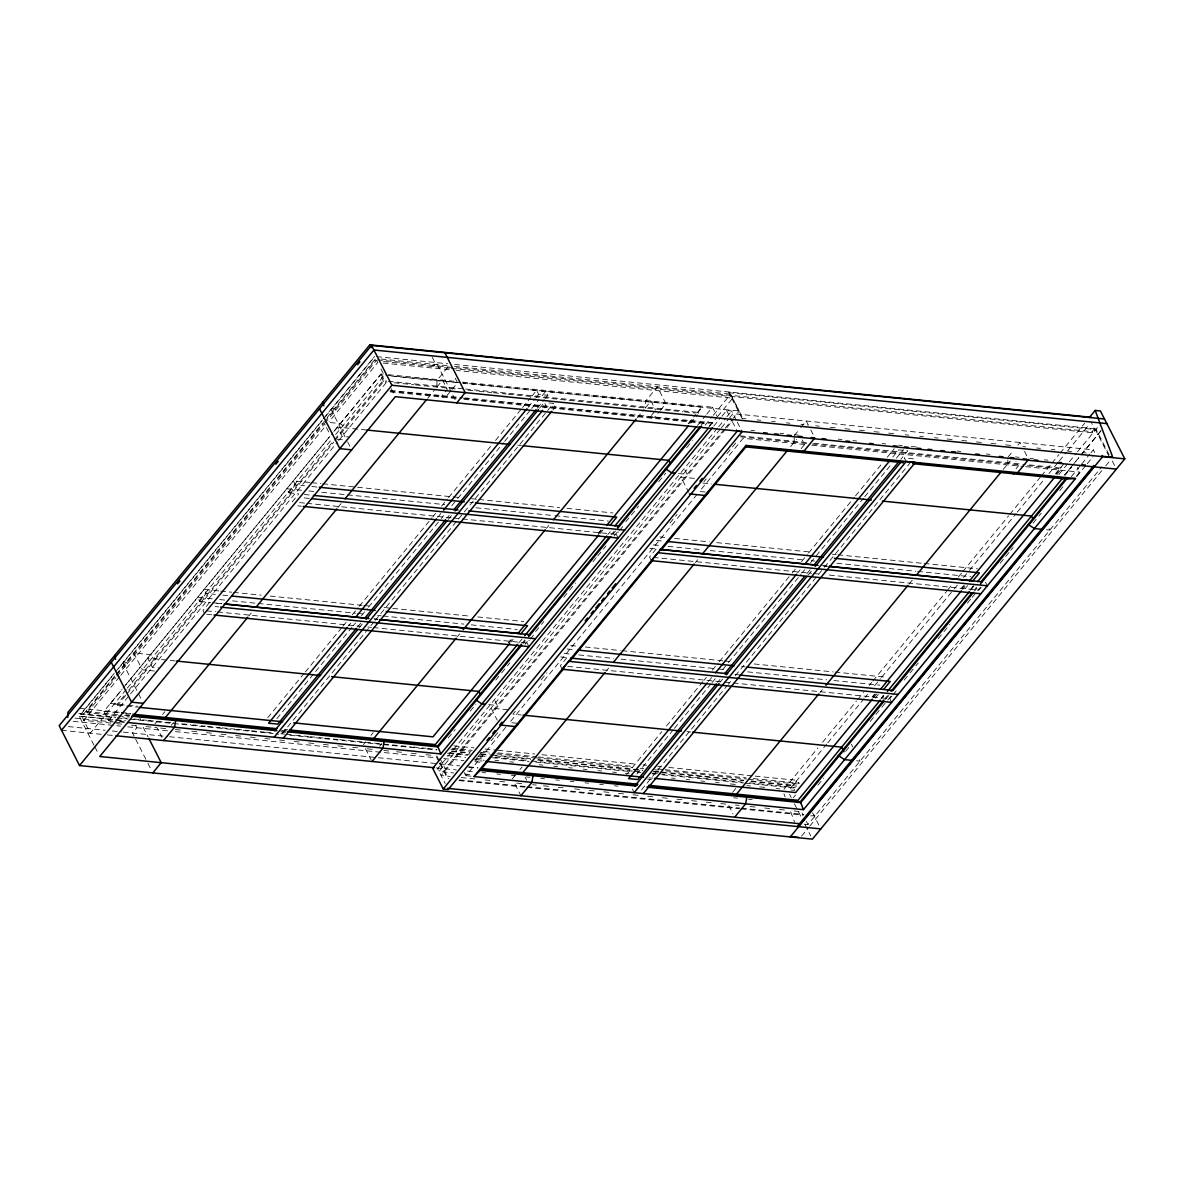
<?xml version="1.0" encoding="UTF-8"?>
<svg xmlns="http://www.w3.org/2000/svg" width="1184" height="1184" viewBox="0 0 1184 1184"><rect width="100%" height="100%" fill="white"/><g stroke="black" fill="none" stroke-linecap="round" stroke-linejoin="round"><path stroke-width="0.75" stroke-dasharray="5 3.75" d="M794.168 436.985L794.212 442.209M1007.776 459.866L1007.969 463.684M698.738 413.349L698.234 412.372L701.875 407L462.589 382.965M1063.646 464.039L1056.32 473.674M114.226 673.341L80.645 714.204L115.366 717.696M115.381 671.935L322.374 419.95M323.558 418.514L374.573 356.414M94.01 745.224L79.239 716.246L113.708 674.288M118.311 668.694L324.15 418.13M325.319 416.709L374.825 356.443M126.155 689.532L90.28 733.192L81.696 716.32L115.248 675.487M116.402 674.081L322.403 423.31M327.05 417.656L375.639 358.5L377.696 362.526L329.093 421.682M116.432 715.684L87.083 712.738L86.491 711.599L115.351 676.464M116.506 675.058L323.454 423.132M324.623 421.711L375.565 359.714L376.142 360.854L325.215 422.866M87.083 712.738L115.943 677.618M117.098 676.212L324.046 424.286M119.614 676.686L83.738 720.346L114.892 723.483M120.768 675.28L325.63 425.9L323.572 421.874M112.288 720.864L108.676 720.508L103.985 711.303L121.227 690.331M125.815 684.737L332.778 432.796M333.947 431.376L381.115 373.952L386.546 374.499M124.098 695.807L117.201 704.199L110.452 703.474L121.908 689.517M123.062 688.126L329.848 436.408M334.524 430.695L380.508 374.736L384.149 375.091M127.31 688.126L331.002 440.167M335.649 434.528L384.238 375.372M212.291 598.838L197.595 597.358L199.652 601.383L206.164 593.465L215.34 594.383M301.506 490.235L286.809 488.755L288.866 492.781L295.378 484.863L304.554 485.78M128.701 690.198L333.266 441.188M334.436 439.767L382.95 380.715L386.502 381.07M117.201 704.199L117.69 705.176L125.741 695.378M126.895 693.972L333.755 442.165M334.924 440.729L383.438 381.692L387.005 382.047M108.676 720.508L129.352 695.334M130.506 693.928L337.47 442.002M338.639 440.566L385.806 383.157L381.115 373.952M209.509 602.538L202.997 610.456L204.862 614.096M292.211 501.853L298.723 493.935M154.986 723.69L157.146 721.041M162.578 714.44L164.754 711.791M248.936 615.843L251.274 612.986M337.988 507.433L341.495 503.156M427.631 398.298L434.587 389.847M436.822 387.109L442.579 380.123L447.256 389.329L441.573 396.255L442.002 397.114L446.575 396.063L450.956 390.735M171.266 725.289L173.545 722.521M452.051 389.403L457.527 382.728L455.07 377.918M267.717 717.741L304.11 673.43M305.294 671.994L341.702 627.683M342.872 626.247L346.394 621.97M352.27 614.822L358.13 607.673M359.314 606.238L432.116 517.615M433.285 516.18L435.638 513.323M441.514 506.175L447.374 499.026M448.558 497.606L490.827 446.146M495.534 440.418L521.36 408.968M522.529 407.548L530.758 397.543M531.927 396.107L536.633 390.394L538.676 394.42L547.837 395.338L545.794 391.312L539.919 398.46M348.436 625.996L350.79 623.124M437.695 517.349L441.218 513.057M528.108 407.281L535.153 398.697M536.337 397.276L538.676 394.42M276.878 718.658L314.456 672.912M315.625 671.491L352.033 627.18M353.202 625.744L355.555 622.888M361.431 615.739L367.292 608.591M368.476 607.155L440.108 519.968M441.277 518.533L443.63 515.676M451.844 505.672L456.536 499.944M457.72 498.523L503.511 442.772M504.695 441.336L530.521 409.901M531.69 408.465L538.75 399.881M357.598 626.913L361.12 622.621M446.856 518.266L449.195 515.41M537.27 408.199L544.314 399.63M545.498 398.194L547.837 395.338M359.078 627.949L362.6 623.657M448.188 519.48L451.696 515.203M539.623 408.169L544.314 402.456L546.164 406.097L543.826 408.954M374.114 621.733L281.496 734.465L275.99 733.917M375.284 620.298L457.35 520.398M458.519 518.977L463.21 513.264M464.38 511.843L546.446 411.943M547.615 410.522L553.476 403.374L546.15 402.649M552.987 409.871L555.326 407.03L554.097 404.602M363.399 744.618L365.575 741.968M370.992 735.368L373.167 732.718M457.35 636.77L459.703 633.914M546.401 528.36L548.754 525.518M637.199 417.834L644.096 409.442M645.25 408.051L650.993 401.05L655.684 410.256M379.679 746.216L381.958 743.448M654.545 411.647L649.986 417.182L650.43 418.041L654.989 416.99L659.37 411.662M660.465 410.33L665.941 403.655L657.342 386.798L645.398 401.332L645.295 407.977M508.262 642.69L510.6 639.834M598.482 532.859L600.836 530.018M688.126 423.754L696.148 413.986M697.302 412.58L701.875 407M509.12 642.586L511.473 639.73M598.172 534.176L601.694 529.899M689.044 423.576L693.646 417.982M510.792 642.128L513.131 639.286M599.844 533.732L603.366 529.455M690.686 423.147L697.583 414.755M518.799 642.942L522.322 638.664M607.851 534.532L610.204 531.69M697.509 425.411L705.546 415.614M706.7 414.222L712.442 407.222L717.134 416.428M522.514 642.779L524.852 639.922M611.566 534.369L613.904 531.527M701.12 425.352L703.429 422.555L703.873 423.413L712.857 422.806L710.578 425.589M742.131 418.692L728.9 392.703L729.433 392.052L743.493 419.654M522.958 643.637L525.296 640.781M613.179 533.806L615.517 530.965M448.262 737.898L455.204 729.448M470.24 711.14L476.027 704.095M495.785 680.045L500.477 674.332M501.646 672.912L506.323 667.199M507.507 665.778L509.845 662.922M525.074 644.377L527.413 641.536M535.627 631.546L540.304 625.833M541.488 624.412L543.826 621.556M563.747 597.313L568.424 591.6M569.608 590.18L575.454 583.046M593.036 561.66L596.558 557.368M597.728 555.947L605.927 545.957M614.126 535.982L617.648 531.705M625.848 521.715L638.738 506.027M658.659 481.784L665.689 473.215M686.676 447.67L692.462 440.626M705.19 425.13L712.132 416.679M713.286 415.273L730.632 394.154L739.23 411.026L733.444 418.056M373.286 627.55L527.087 643.001L529.248 640.366M530.328 639.034L533.584 635.083L535.449 638.724M462.5 518.947L616.302 534.398L618.462 531.764M619.543 530.432L622.799 526.48M709.083 426.21L713.686 420.616M709.542 426.344L716.498 417.893M717.652 416.487L732.689 398.179L456.462 370.444M713.76 426.166L720.79 417.612M721.959 416.191L726.65 410.478L731.608 410.981L736.478 420.542M717.548 428.09L437.651 768.801L445.169 783.542M718.718 426.669L725.748 418.115M726.917 416.679L731.608 410.981M720.242 429.156L439.027 771.494L453.679 772.96M721.411 427.75L728.352 419.299M729.507 417.893L732.97 413.66L1093.32 449.846L1094.682 452.54M724.194 429.333L445.288 768.845L439.56 757.612M725.348 427.927L732.289 419.476M725.762 428.963L441.07 775.52L450.231 776.438M726.932 427.542L733.873 419.092M477.33 757.538L475.021 760.35L482.154 761.06M478.469 756.147L483.072 750.538M491.138 740.74L493.432 737.943M494.586 736.537L498.035 732.334M515.336 711.273L512.983 714.13L521.241 714.958M541.118 679.897L546.964 672.764M669.996 523.002L677.026 514.448M703.962 481.666L706.256 478.854M726.961 453.65L736.167 442.446M464.454 772.604L466.008 775.668L507.374 725.318M697.139 494.305L509.668 722.521L517.674 723.335M566.84 657.697L560.343 665.615L562.193 669.256M656.054 549.095L649.557 557.013L651.407 560.654M512.317 778.85L515.573 774.884M519.909 769.6L522.085 766.951M794.316 435.564L799.748 428.948M800.828 427.631L806.26 421.03L808.317 425.056L800.991 424.316M606.267 671.002L608.606 668.146M695.319 562.592L697.657 559.751M790.72 446.472L796.492 439.442M801.183 448.647L804.587 444.488L802.249 439.886M626.543 774.602L661.767 731.712M666.474 725.999L702.867 681.688M704.051 680.252L706.404 677.396M712.265 670.248L718.14 663.099M719.31 661.678L790.942 574.477M792.126 573.041L795.648 568.749M801.509 561.616L807.384 554.467M808.554 553.032L854.36 497.28M855.529 495.859L882.539 462.974M887.245 457.261L894.29 448.677M708.446 681.422L711.969 677.13M797.69 572.775L800.044 569.918M892.81 456.994L898.686 449.846L907.847 450.764L900.802 459.348M636.874 774.084L673.282 729.773M674.451 728.352L710.859 684.026M712.028 682.606L715.565 678.314M722.61 669.744L727.302 664.017M728.471 662.596L801.287 573.959M802.456 572.538L804.809 569.682M810.67 562.533L863.521 498.198M864.69 496.777L891.7 463.891M896.406 458.178L903.451 449.594M717.608 682.339L719.961 679.483M806.852 573.707L810.374 569.415M720.257 681.954L722.61 679.098M808.184 574.921L811.706 570.629M641.491 789.906L727.08 685.728M728.249 684.293L730.602 681.436M735.279 675.738L817.345 575.838M818.514 574.403L823.206 568.705M824.39 567.269L911.132 461.671M732.585 792.392L735.841 788.426M1008.087 457.024L1013.504 450.423M1017.855 445.14L1020.031 442.49L1022.073 446.516L1025.744 446.886M820.024 692.462L822.377 689.621M909.075 584.067L912.598 579.79M1003.322 469.338L1010.248 460.916M1016.079 468.731L1018.358 465.948L1016.005 461.36M783.956 789.284L817.878 747.977M822.554 742.279L856.491 700.987M857.66 699.566L863.506 692.433M869.352 685.314L871.705 682.472M872.874 681.037L946.578 591.319M947.748 589.898L952.424 584.2M958.285 577.082L961.793 572.804M962.962 571.384L1008.59 515.839M1009.76 514.404L1040.174 477.374M1041.343 475.953L1050.711 464.557M1051.88 463.136L1058.896 454.597M1060.065 453.161L1084.633 423.25M790.335 788.381L826.61 744.233M827.779 742.812L864.054 698.664M865.223 697.228L867.561 694.386M874.576 685.847L880.437 678.713M881.606 677.292L952.972 590.416M954.141 588.996L957.649 584.718M963.495 577.6L968.186 571.902M969.356 570.481L1016.153 513.501M1017.322 512.08L1044.229 479.328M1048.906 473.63L1058.274 462.234M1059.443 460.813L1066.458 452.258M1067.628 450.838L1088.688 425.204M790.927 790.024L794.597 790.394L793.428 785.214L797.424 780.36L798.978 783.438M872.105 696.962L874.458 694.12M961.156 588.566L963.51 585.71M1055.388 473.866L1061.116 466.896M872.978 696.858L875.316 694.002M962.03 588.463L964.368 585.606M873.466 697.835L876.989 693.558M962.518 589.425L964.871 586.583M1056.809 474.651L1061.412 469.042L1060.923 468.08L1027.076 464.676M456.328 367.824L1092.048 431.657L1094.475 428.712L1091.352 422.57M451.4 368.416L1092.625 432.811L1095.881 428.845L1109.941 456.447M793.176 797.957L795.604 794.997M875.168 698.146L878.676 693.883M965.256 588.492L967.594 585.636M1058.851 474.547L1068.22 463.151M1069.389 461.73L1076.404 453.176M1077.573 451.755L1098.634 426.122M881.014 698.456L883.353 695.615L881.014 698.486M881.488 698.634L883.826 695.792M970.54 590.239L974.047 585.962M1064.786 475.509L1071.668 467.118M885.188 698.471L887.526 695.63M974.24 590.076L976.578 587.22M885.632 699.344L889.14 695.067M974.684 590.934L977.022 588.078M817.878 785.14L823.664 778.095M845.642 751.337L850.275 745.713M870.181 721.47L874.858 715.772M876.042 714.352L880.718 708.639M881.888 707.218L886.579 701.505M887.748 700.084L891.271 695.807M904.162 680.119L908.838 674.406M910.022 672.986L914.699 667.273M915.868 665.852L918.222 662.996M938.142 638.753L942.819 633.04M944.003 631.62L949.849 624.486M967.432 603.085L970.939 598.808M972.123 597.387L976.8 591.674M977.969 590.254L980.322 587.397M1000.243 563.155L1009.612 551.744M1010.781 550.308L1013.134 547.467M1033.055 523.21L1037.732 517.512M1038.901 516.076L1041.254 513.234M1059.769 490.694L1063.232 486.476M1071.328 476.604L1080.592 465.342M1081.747 463.936L1089.842 454.079M1090.997 452.673L1093.32 449.846M733.325 682.99L889.761 698.693L891.922 696.059M893.017 694.742L896.258 690.775L898.123 694.416M981.136 587.456L978.976 590.091L828.06 574.936M1076.36 476.323L1079.808 472.12L1077.47 467.532M1076.848 476.412L1086.113 465.149M1087.267 463.728L1093.054 456.698M804.291 824.182L807.962 824.538L1101.904 466.718M801.553 836.156L808.568 827.616M809.738 826.18L1104.583 467.28M1105.752 465.86L1110.429 460.162M376.63 356.621L447.73 363.754M454.656 364.45L1095.881 428.845M728.9 392.703L1095.348 429.511L1109.408 457.113M381.144 359.048L448.928 365.856L436.985 380.404L436.881 387.05M454.419 366.418L730.632 394.154M377.4 359.892L454.493 367.632M383.483 361.594L449.565 368.224M383.187 363.074L450.986 369.882M388.352 374.677L455.366 381.411M462.678 382.136L712.442 407.222M385.969 375.284L460.754 382.787M391.564 376.112L457.527 382.728M463.003 383.276L739.23 411.026M388.293 381.248L463.802 388.826M465.638 389.018L698.234 412.372M394.124 382.758L413.719 384.726M415.51 384.904L458.815 389.255M467.961 390.172L477.108 391.09M478.928 391.268L491.73 392.555M493.55 392.748L506.352 394.035M508.188 394.213L682.709 411.736M684.485 411.914L695.171 412.994M742.353 418.426L746.024 418.796M757.005 419.891L760.676 420.261M771.672 421.371L775.328 421.741M786.324 422.836L789.994 423.206M815.628 425.781L819.284 426.151M830.236 427.246L835.726 427.809M844.858 428.726L850.334 429.274M859.466 430.192L864.956 430.739M874.088 431.657L879.564 432.204M888.71 433.122L894.186 433.67M905.153 434.78L908.794 435.135M919.761 436.245L923.416 436.615M934.383 437.71L938.039 438.08M947.17 438.998L952.646 439.545M961.778 440.463L967.269 441.01M976.4 441.928L981.876 442.476M991.023 443.393L996.499 443.941M1005.63 444.858L1011.121 445.421M1036.74 447.996L1040.396 448.351M1051.392 449.461L1055.062 449.831M1067.879 451.119L1071.55 451.489M1082.546 452.584L1086.202 452.954M390.513 390.439L463.018 397.72M464.853 397.898L712.857 422.806M389.906 391.06L461.686 398.268M463.506 398.46L703.429 422.555M390.35 391.934L456.639 398.579M463.95 399.319L703.873 423.413M751.1 430.384L754.726 430.754M780.019 433.285L783.645 433.655M794.479 434.735L798.105 435.105M838.272 439.146L841.928 439.501M852.894 440.611L856.55 440.981M882.124 443.541L885.78 443.911M898.567 445.199L902.223 445.554M911.354 446.472L916.83 447.034M957.027 451.06L960.683 451.43M986.257 454.005L989.913 454.375M1015.472 456.935L1019.084 457.305M1029.932 458.386L1033.543 458.756M1044.392 459.836L1048.003 460.206M740.281 435.875L806.511 442.52M813.808 443.26L1025.285 464.498M740.77 436.852L810.655 443.867M812.49 444.044L1020.445 464.927M1027.564 465.652L1061.412 469.042M804.587 444.488L743.138 438.317L699.492 491.464L707.499 492.263M811.898 445.228L1023.775 466.496M1025.581 466.674L1079.808 472.12M913.486 458.815L904.324 457.897L906.174 461.538M331.742 408.554L335.161 408.894L335.738 410.049L331.165 409.59L346.749 440.182M330.306 422.555L340.385 423.561L345.476 427.898M366.389 429.999L337.47 427.098L342.146 436.289L348.57 436.94M517.748 445.199L521.404 445.569M337.307 439.264L344.159 439.945M678.595 473.541L687.164 474.399L683.893 467.976M694.357 478.395L680.904 477.048L688.688 492.307M702.808 483.057L711.717 483.96M1046.419 529.751L1049.838 530.092L1048.21 526.88M309.853 482.495L293.321 480.837L295.378 484.863M311.688 482.687L320.879 483.605M322.714 483.782L451.267 496.703M453.102 496.88L460.458 497.62M471.469 498.73L476.989 499.278M478.824 499.47L559.632 507.581M566.973 508.321L612.898 512.938M311.91 486.52L317.416 487.083M469.856 502.386L473.526 502.756M308.861 490.975L314.367 491.523M321.708 492.263L345.58 494.66M347.43 494.853L444.77 504.621M475.983 507.758L553.12 515.499M554.956 515.691L608.221 521.034M288.866 492.781L298.042 493.713M304.214 494.483L311.54 495.223M304.244 497.946L309.734 498.494M659.828 536.929L667.184 537.654M674.525 538.394L709.394 541.902M716.734 542.642L810.359 552.04M832.382 554.245L836.052 554.615M837.902 554.808L922.336 563.288M924.171 563.466L977.407 568.808M299.537 502.593L305.028 503.141M306.863 503.318L451.504 517.852M453.339 518.03L460.665 518.77M656.38 540.392L663.721 541.132M297.732 505.864L301.402 506.234M653.331 544.847L660.672 545.587M668.013 546.327L701.061 549.642M710.237 550.56L803.847 559.958M811.188 560.698L814.858 561.068M836.896 563.273L915.824 571.206M917.659 571.398L970.895 576.741M649.868 548.325L657.209 549.05M822.421 565.641L827.927 566.204M823.531 565.908L827.216 566.278M653.228 557.383L811.499 573.278M813.349 573.47L820.704 574.21M218.803 590.92L204.107 589.44L206.164 593.465M220.638 591.097L231.664 592.207M233.5 592.385L261.042 595.152M270.233 596.085L362.052 605.305M363.888 605.483L371.243 606.223M384.09 607.51L470.418 616.183M477.759 616.923L523.683 621.526M222.696 595.123L228.201 595.685M219.632 599.578L225.152 600.125M232.493 600.865L256.366 603.263M258.201 603.455L355.555 613.223M357.39 613.416L364.731 614.141M377.592 615.443L381.263 615.813M383.098 615.991L463.906 624.101M471.247 624.841L517.171 629.459M199.652 601.383L210.678 602.493M212.513 602.686L221.689 603.603M374.129 618.906L377.8 619.276M216.835 603.263L222.326 603.825M374.292 619.084L377.962 619.454M215.029 606.548L218.685 606.904M570.614 645.532L577.955 646.257M585.31 646.997L620.179 650.504M622.014 650.682L722.98 660.82M724.815 661.012L730.321 661.56M754.193 663.958L833.122 671.89M834.957 672.068L886.357 677.233M206.667 610.826L215.814 611.743M217.649 611.921L360.469 626.262M367.795 627.002L371.45 627.372M567.166 648.995L574.506 649.735M741.554 666.518L745.224 666.873M206.697 614.274L214.008 615.014M564.117 653.45L571.458 654.19M578.798 654.93L613.667 658.422M621.023 659.162L716.468 668.753M718.303 668.93L723.809 669.493M747.681 671.876L826.61 679.808M833.95 680.548L879.845 685.151M560.654 656.928L567.994 657.653M735.042 674.436L738.712 674.806M567.698 666.355L731.49 682.813M175.247 660.938L147.645 658.156L152.336 667.362L158.745 668.013M123.476 662.063L126.895 662.404L127.487 663.558L122.899 663.099L137.67 692.078M154.349 671.017L142.346 669.818L133.762 652.946L150.575 654.634L155.652 658.97M488.785 704.613L497.354 705.472L494.068 699.048M507.906 709.793L491.094 708.106L497.236 720.168M687.016 731.608L690.672 731.978M856.594 760.824L860.028 761.164L858.385 757.952M110.452 703.474L126.096 705.102M127.887 705.279L137.773 706.226M117.69 705.176L124.823 705.901M126.599 706.078L137.285 707.144M79.343 708.254L119.54 712.294M121.375 712.472L130.506 713.39M453.842 745.861L474.044 747.888M485.07 748.998L496.096 750.108M497.931 750.286L534.68 753.986M542.035 754.726L635.734 764.124M643.09 764.864L646.76 765.234M657.786 766.344L661.456 766.714M668.812 767.454L753.32 775.934M755.17 776.127L797.424 780.36M103.985 711.303L123.876 713.301M125.682 713.478L131.098 714.026M284.278 729.403L287.934 729.773M125.948 714.736L129.5 715.092M281.851 730.395L287.342 730.942M86.491 711.599L117.69 714.722M124.601 715.417L130.521 716.009M280.475 731.076L285.951 731.623M452.036 748.303L472.253 750.33M483.279 751.44L490.62 752.18M497.976 752.92L536.559 756.783M538.394 756.976L633.943 766.566M657.83 768.964L663.336 769.526M665.171 769.704L746.024 777.829M753.364 778.569L799.304 783.172M118.267 715.876L129.278 716.986M281.762 732.289L285.433 732.659M450.793 749.265L470.995 751.292M480.186 752.225L489.377 753.142M496.718 753.882L533.466 757.568M535.316 757.76L632.685 767.528M640.041 768.268L643.711 768.638M654.737 769.748L658.408 770.118M665.763 770.858L746.601 778.968M748.436 779.161L799.881 784.326M78.899 713.464L115.514 717.149M122.84 717.874L126.51 718.244M133.822 718.984L146.683 720.272M148.533 720.464L172.405 722.862M181.596 723.779L190.787 724.697M192.622 724.889L205.483 726.177M207.318 726.354L220.18 727.657M222.015 727.834L234.876 729.122M236.726 729.314L249.587 730.602M251.422 730.794L264.284 732.082M266.119 732.26L273.46 733M280.815 733.74L284.486 734.11M286.321 734.302L293.676 735.027M295.512 735.22L308.373 736.507M310.208 736.7L323.069 737.987M324.904 738.165L337.766 739.467M339.616 739.645L381.87 743.892M383.705 744.07L411.262 746.838M413.098 747.03L425.959 748.318M427.809 748.51L436.985 749.428M451.681 750.908L470.063 752.743M481.089 753.853L490.28 754.77M492.115 754.963L530.698 758.84M538.039 759.58L642.779 770.088M653.79 771.198L659.31 771.746M661.146 771.938L743.818 780.241M751.174 780.981L793.428 785.214M117.186 717.874L128.153 718.969M129.974 719.162L273.223 733.547M289.769 735.205L381.633 744.425M383.468 744.618L436.748 749.96M451.459 751.44L469.826 753.29M480.852 754.4L488.193 755.126M495.548 755.866L530.462 759.373M537.802 760.113L631.516 769.526M633.351 769.704L642.542 770.636M653.553 771.746L743.596 780.774M750.937 781.514L796.876 786.132M449.062 752.669L469.219 754.696M480.201 755.792L485.706 756.354M494.868 757.272L529.677 760.764M531.512 760.942L632.286 771.065M634.121 771.258L641.447 771.983M652.443 773.093L657.934 773.64M659.769 773.833L742.22 782.106M749.546 782.846L795.352 787.449M81.696 716.32L114.67 719.635M116.506 719.828L125.667 720.745M79.239 716.246L113.59 719.694M115.396 719.872L124.438 720.775M447.537 753.231L467.754 755.259M477.833 756.265L486.121 757.109M492.485 757.745L529.13 761.43M535.73 762.082L631.264 771.687M637.244 772.279L640.899 772.649M651.896 773.759L655.566 774.114M662.507 774.824L743.508 782.95M745.18 783.127L796.64 788.292M119.525 721.589L124.942 722.136M120.28 721.766L123.891 722.136M75.08 718.14L113.205 721.959M115.026 722.151L122.292 722.876M447.345 755.525L465.712 757.36M476.738 758.47L484.093 759.21M495.119 760.32L498.79 760.69M509.816 761.8L513.486 762.17M539.208 764.746L542.879 765.116M553.905 766.226L557.59 766.596M568.601 767.706L572.286 768.061M583.312 769.171L586.983 769.541M598.009 770.651L601.679 771.021M612.705 772.131L616.376 772.501M625.566 773.418L629.237 773.788M671.506 778.036L675.176 778.406M686.202 779.501L689.872 779.871M700.898 780.981L704.569 781.351M715.595 782.461L719.265 782.831M730.291 783.941L735.812 784.489M746.838 785.599L750.508 785.969M759.699 786.886L765.204 787.449M776.23 788.544L779.901 788.914M474.532 759.373L484.182 760.291M116.728 723.661L122.218 724.223M131.38 725.141L138.706 725.866M146.032 726.606L157.028 727.716L161.942 737.351M160.684 728.086L167.995 728.811M175.321 729.551L182.632 730.276M191.764 731.194L197.254 731.756M206.401 732.674L211.877 733.222M221.023 734.139L226.499 734.687M235.646 735.604L241.136 736.152M250.268 737.07L255.759 737.632M264.89 738.55L270.381 739.097M279.528 740.015L286.839 740.755M294.15 741.48L301.461 742.22M308.772 742.945L316.084 743.685M323.395 744.425L330.706 745.15M338.032 745.89L345.343 746.63M352.654 747.356L359.966 748.096M367.277 748.821L374.603 749.561M383.764 750.478L389.27 751.041M396.596 751.766L403.922 752.506M411.248 753.246L416.753 753.794M425.914 754.711L431.405 755.274M649.054 777.814L652.71 778.184M73.275 721.367L120.487 726.103M127.754 726.843L168.069 730.883M175.41 731.623L436.319 757.819M443.66 758.559L463.876 760.587M474.902 761.697L480.408 762.259M647.604 779.042L651.289 779.412M68.361 726.591L105.124 730.276M112.332 731.002L121.493 731.934M123.328 732.112L167.58 736.552M169.416 736.744L459.629 765.885M468.716 766.803L477.996 767.735M468.553 767.188L477.596 768.105M61.538 730.276L101.276 734.302M107.344 734.879L114.685 735.604M436.126 767.928L456.373 769.926M467.399 771.036L474.74 771.761M482.095 772.501L485.766 772.871M496.792 773.981L500.462 774.351M511.488 775.461L515.158 775.831M526.184 776.941L529.87 777.296M540.881 778.406L544.566 778.776M555.592 779.886L559.262 780.256M570.288 781.366L573.959 781.736M584.985 782.831L588.655 783.201M599.681 784.311L603.352 784.681M614.378 785.791L618.048 786.161M733.814 797.779L737.484 798.149M748.51 799.259L752.18 799.629M464.676 774.07L472.002 774.81M466.008 775.668L471.439 776.216M461.227 777.533L475.894 779.013M485.055 779.93L492.381 780.67M499.707 781.41L507.033 782.136M521.67 783.616L514.359 782.876L520.901 795.722M532.637 784.711L536.293 785.081M543.604 785.806L550.9 786.546M558.212 787.286L565.523 788.011M574.654 788.929L580.13 789.476M589.277 790.394L594.753 790.942M603.884 791.859L609.375 792.422M618.507 793.339L623.983 793.887M633.114 794.804L638.605 795.352M647.737 796.27L653.213 796.817M662.359 797.735L669.656 798.475M676.967 799.2L684.278 799.94M691.589 800.68L698.9 801.405M706.197 802.145L713.508 802.87M720.819 803.61L728.13 804.336L733.029 813.97M735.456 805.076L739.112 805.446M750.108 806.556L755.614 807.103M764.775 808.021L770.266 808.568M779.427 809.501L786.753 810.226M794.079 810.966L801.42 811.706L803.048 814.918M459.451 779.901L525.415 786.531M527.25 786.709L739.793 808.05M741.628 808.243L803.921 814.488M458.918 780.567L524.882 787.182M526.702 787.375L739.245 808.716M741.08 808.894L803.374 815.154M810.7 815.894L814.918 815.598L813.26 812.357M1112.294 461.05L1114.751 465.889M1092.048 431.657L1092.625 432.811M1024.53 451.326L1027.801 457.749M985.488 582.173L987.338 585.814M810.774 429.866L813.216 434.676M889.761 698.693L891.611 702.349M737.292 422.126L742.161 431.686M726.65 410.478L731.52 420.039M732.319 421.622L737.188 431.183M851.429 744.292L852.791 746.986M812.609 812.801L819.18 825.692M806.319 821.341L807.962 824.538M789.61 794.39L791.223 797.542M794.434 803.877L800.976 816.694M805.061 824.715L810.774 835.934M616.302 534.398L618.152 538.039M455.144 399.644L436.274 362.615L433.018 366.566L432.441 365.427L434.868 362.467L431.746 356.325M632.33 788.973L634.195 792.629M527.087 643.001L528.937 646.642M391.223 388.633L394.509 395.086M380.967 368.949L383.424 373.759M383.438 381.692L380.508 374.736M525.119 777.237L526.688 780.3M347.563 441.78L351.678 449.831M326.444 427.513L328.9 432.323M436.881 756.073L439.368 760.942M440.196 762.555L448.47 778.791M436.334 756.724L438.82 761.593M439.649 763.221L447.093 777.829M365.442 748.643L371.169 759.876M138.484 693.691L141.769 700.129M138.602 715.654L140.94 720.257M143.16 727.242L148.089 736.907M135.612 725.348L136.826 727.746L132.49 733.029L134.058 736.093M135.657 739.23L147.082 761.682M147.896 763.28L151.167 769.689M94.838 746.838L98.109 753.276M783.941 793.828L785.11 796.936M790.69 811.765L794.568 822.096M973.44 585.947L969.933 590.224L973.455 585.962M1078.742 457.764L1064.697 474.858L1078.742 457.779M1100.972 430.71L1079.912 456.343L1100.987 430.724"/><path stroke-width="1.5" d="M67.814 717.4L67.917 712.368L369.822 344.855L1091.663 417.345M661.072 550.175L745.905 446.916L746.038 445.421L1075.531 478.499L803.492 809.664L474 776.571L746.038 445.421M1104.48 419.003L371.584 345.402L59.2 725.674L79.52 765.545L812.416 839.145L1124.8 458.874L1100.395 410.966L1095.17 410.434L1089.324 417.552M177.556 583.83L179.894 580.974M275.828 464.187L278.166 461.346M357.553 364.702L359.892 361.875M61.538 730.276L373.937 350.005L1106.833 423.606M79.52 765.545L391.904 385.274L1124.8 458.874M165.434 717.474L247.767 617.264M255.966 607.274L336.818 508.868M345.018 498.878L426.521 399.659M163.57 740.548L174.536 727.213L175.824 719.754M152.81 772.9L161.216 762.674L148.903 738.52M456.787 402.856L465.194 392.629L444.873 352.758M347.267 627.416L268.59 723.187L277.752 724.12L356.428 628.334M355.496 617.412L436.511 518.784M443.556 510.2L526.939 408.717M364.657 618.329L445.672 519.702M453.901 509.697L536.1 409.634M274.673 730.691L357.908 629.37M366.122 619.38L447.004 520.916M455.218 510.926L538.454 409.59M274.185 737.188L542.657 410.389M283.346 738.106L551.818 411.307M373.863 738.402L456.18 638.191M463.21 629.636L545.232 529.796M553.431 519.806L636.089 419.18M371.998 761.49L382.95 748.155L384.238 740.681M509.623 643.563L432.989 736.848L293.617 722.847M517.822 633.573L598.675 535.153M606.874 525.178L688.378 425.959M610.278 525.06L616.775 517.142L475.361 502.934M517.63 644.362L435.312 744.573L289.754 729.966M524.66 635.808L606.682 535.967M614.881 525.977L696.355 426.802M289.177 731.135L437.68 746.038L521.345 644.2M528.375 635.645L609.212 537.225M617.426 527.25L699.981 426.743M521.774 645.073L438.124 746.912L287.786 731.816M528.804 636.504L610.826 536.663M617.856 528.108L701.564 426.21M127.517 722.492L440.818 753.956L708.284 428.371M712.59 427.587L432.693 768.312L443.245 789.003L448.203 789.506L742.161 431.686L737.188 431.183L443.245 789.003M486.95 740.474L489.273 737.662M492.736 733.429L495.06 730.617M502.031 722.122L499.678 724.978L515.099 726.532L518.118 724.194M585.222 620.86L587.56 618.004M591.082 613.726L593.421 610.87M595.759 608.014L599.282 603.736M601.62 600.88L603.973 598.038M607.481 593.761L609.819 590.905M612.172 588.048L615.68 583.771M694.135 488.282L696.444 485.455M699.922 481.237L702.23 478.425M474 776.571L480.156 770.414L563.821 668.56M569.667 661.427L652.872 560.165M522.78 772.634L605.098 672.423M613.297 662.448L694.15 564.028M702.349 554.038L787.316 450.616M520.901 795.722L531.868 782.387L533.155 774.913M813.763 439.22L803.906 451.222L799.348 452.273L798.904 451.415M707.277 682.857L628.6 778.628L637.762 779.546L716.438 683.775M715.491 672.838L796.521 574.21M804.735 564.206L889.288 461.286M724.652 673.77L804.513 576.564M813.896 565.123L899.618 460.768M634.683 786.132L719.088 683.375M726.118 674.806L807.014 576.342M815.228 566.352L900.802 462.174M634.195 792.629L906.174 461.538L915.336 462.456L643.356 793.546M736.537 794.109L818.854 693.898M825.884 685.329L907.906 585.488M916.105 575.513L1001.072 472.09M734.672 817.182L745.624 803.847L746.912 796.373M1028.615 459.362L1017.663 472.697L1013.104 473.748L1012.66 472.89M872.297 699.256L795.663 792.54L654.53 778.376M880.496 689.28L961.349 590.86M969.548 580.87L1054.515 477.448M883.738 689.369L890.235 681.436L747.06 667.066M880.304 700.07L797.986 800.28L648.832 785.303M887.334 691.5L969.356 591.66M977.57 581.684L1062.477 478.306M648.255 786.472L800.354 801.746L884.019 699.907M891.049 691.352L971.901 592.932M981.27 581.522L1066.103 478.247M883.279 702.186L800.798 802.604L646.864 787.153M892.662 690.775L973.514 592.37M980.544 583.801L1066.547 479.106L1075.531 478.499M797.868 825.796L1093.883 465.46M798.268 826.58L1094.282 466.244M790.276 836.925L1102.659 456.639L1102.067 455.5M1102.467 456.269L1112.768 457.305L1095.17 410.434M763.562 432.737L767.217 433.107M774.543 433.847L778.214 434.217M787.375 435.135L791.045 435.505M798.371 436.23L802.027 436.6M811.188 437.518L814.858 437.888M822.17 438.628L825.825 438.998M845.924 441.01L849.564 441.38M869.663 443.393L873.318 443.763M893.417 445.776L897.072 446.146M904.384 446.886L908.039 447.256M917.171 448.174L920.826 448.529M928.138 449.269L931.793 449.639M940.925 450.556L944.58 450.926M951.892 451.652L955.532 452.022M975.631 454.034L979.286 454.404M999.385 456.417L1003.04 456.787M1010.352 457.527L1014.007 457.897M1023.139 458.815L1026.794 459.17M1034.12 459.91L1037.776 460.28M1057.934 462.308L1061.604 462.678M1081.762 464.69L1085.417 465.06M1116.394 469.101L395.338 396.684L99.752 756.502L820.823 828.904M754.371 446.945L757.938 447.3M766.832 448.188L770.399 448.558M777.533 449.269L782.876 449.802M789.994 450.527L793.561 450.882M802.56 451.785L806.215 452.155M813.512 452.88L817.167 453.25M824.478 453.99L829.954 454.538M837.266 455.263L840.921 455.633M848.232 456.373L853.708 456.92M861.02 457.66L864.675 458.016M871.986 458.756L877.462 459.303M884.774 460.043L888.429 460.413M895.74 461.138L901.216 461.686M919.48 463.521L924.97 464.069M932.282 464.809L935.922 465.179M943.234 465.904L946.889 466.274M954.2 467.014L959.676 467.562M966.988 468.302L970.643 468.657M977.954 469.397L983.43 469.944M990.742 470.684L994.397 471.054M1001.694 471.78L1005.349 472.15M1014.451 473.067L1018.003 473.422M1025.137 474.133L1028.689 474.488M1037.598 475.391L1041.165 475.746M1050.075 476.634L1053.627 477.004M1060.76 477.714L1064.327 478.07M745.905 446.916L903.481 462.737M912.612 463.654L1066.547 479.106M366.848 430.044L510.437 444.459M523.239 445.746L668.782 460.369L670.351 463.432M675.176 473.2L671.742 472.845L665.467 468.76M714.677 484.256L871.35 499.988M882.317 501.084L1031.456 516.061L1033.025 519.14M351.678 449.831L339.838 448.647L319.532 408.776M689.502 493.906L704.924 495.46L707.943 493.121L707.499 492.263M1042.986 529.411L1034.416 528.552L1028.141 524.468M319.251 487.26L464.335 501.838M313.375 495.4L458.016 509.934M468.849 510.866L619.143 526.11M311.57 498.671L624.664 530.121M667.391 541.502L823.428 557.176M834.439 558.271L979.464 572.834L972.952 580.767L829.762 566.381M303.222 506.412L618.152 538.039M660.879 549.42L816.916 565.094M659.74 549.465L818.011 565.36M829.052 566.47L981.802 581.803M987.338 585.814L657.919 552.736L651.407 560.654L980.826 593.746M231.872 596.055L375.121 610.441M386.147 611.536L527.561 625.744L521.064 633.662L381.47 619.646M225.36 603.973L368.624 618.359M224.161 604.003L368.801 618.536M379.783 619.632L529.929 634.713M220.52 607.096L535.449 638.724M578.177 650.105L734.213 665.778M214.008 615.014L528.937 646.642M570.525 658.067L727.701 673.696M739.837 675.072L892.588 690.405M898.123 694.416L568.705 661.338L562.193 669.256L891.611 702.349M176.564 661.072L320.612 675.531M331.594 676.641L478.972 691.441L480.526 694.505M485.351 704.258L481.932 703.918L475.642 699.833M523.047 715.136L681.525 731.061M692.492 732.156L841.646 747.134L843.985 751.736M853.176 760.483L844.606 759.625L838.316 755.525M143.412 703.355L131.572 702.156L111.266 662.3M139.076 707.322L282.65 721.752M132.904 714.204L276.967 728.678M133.067 715.462L276.375 729.847M131.72 716.142L276.819 730.706M485.706 761.416L643.563 777.266M481.207 768.46L637.88 784.193M479.712 769.541L637.288 785.362M480.156 770.414L635.912 786.043M115.943 735.767L434.291 767.735M447.611 788.352L800.636 823.812M790.083 836.54L798.667 837.414M369.822 344.855L371.524 347.696M800.354 801.746L803.492 809.664M371.584 345.402L391.904 385.274M437.68 746.038L440.818 753.956M322.995 401.85L323.794 405.801M114.744 655.374L115.544 659.31"/></g></svg>
